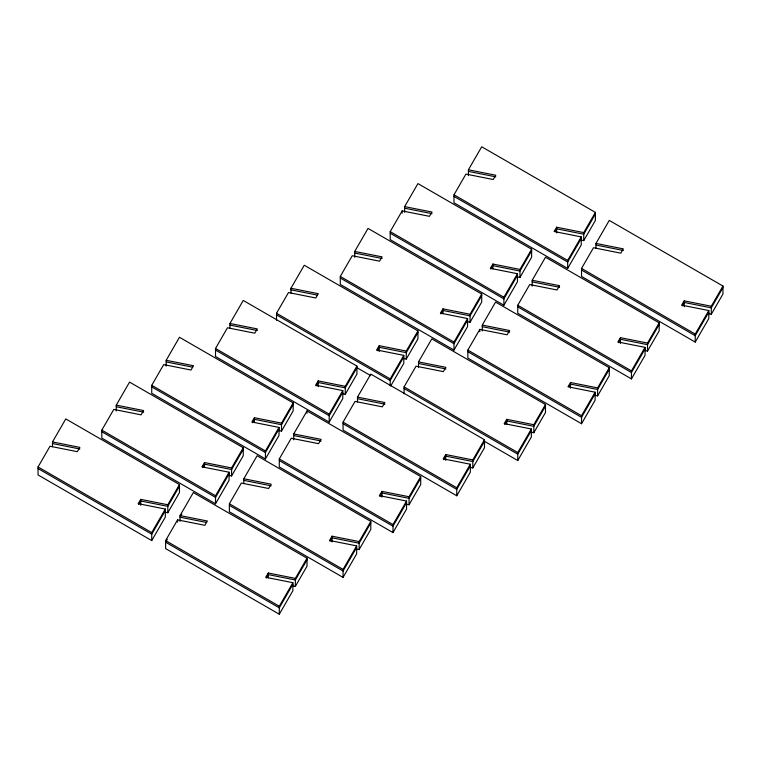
<?xml version="1.0" encoding="UTF-8"?>
<svg xmlns="http://www.w3.org/2000/svg" width="761" height="761" viewBox="0 0 761 761"><rect width="100%" height="100%" fill="white"/><g stroke="black" fill="none" stroke-linecap="round" stroke-linejoin="round"><path stroke-width="1.14" d="M52.49 441.941L65.779 418.921L179.463 484.557L167.8 504.762L140.737 499.368L138.179 503.649L165.327 509.052L165.327 517.061L151.734 540.586L38.05 474.95L38.05 466.95L50.007 446.241L77.299 451.673L79.857 447.392L52.49 441.941L52.49 446.745M116.262 405.128L129.551 382.098L243.244 447.734L231.582 467.939L204.509 462.555L201.95 466.835L229.099 472.229L229.099 480.239L215.515 503.772L101.822 438.136L101.822 430.127L113.779 409.418L141.07 414.85L143.629 410.569L116.262 405.128L116.262 410.997M166.174 360.295L179.463 337.275L293.156 402.911L281.494 423.116L254.421 417.722L251.862 422.003L279.011 427.406L279.011 435.416L265.427 458.94L151.734 393.304L151.734 385.304L163.691 364.595L190.982 370.027L193.541 365.746L166.174 360.295L166.174 366.165M229.946 323.482L243.244 300.452L356.928 366.089L345.266 386.293L318.193 380.909L315.644 385.19L342.792 390.583L342.792 398.593L329.199 422.127L215.515 356.49L215.515 348.481L227.472 327.772L254.764 333.204L257.323 328.923L229.946 323.482L229.946 328.276M276.519 320.2L276.519 313.266L288.476 292.557L315.767 297.979L318.317 293.698L290.949 288.257L290.949 293.061M290.949 288.257L304.248 265.237L417.932 330.873L417.932 338.873L406.269 359.078L404.015 358.631M151.734 540.586L151.734 532.586L165.327 509.052M165.327 510.66L151.734 534.184L38.05 468.548M179.463 486.155L167.8 506.36L140.737 500.976L138.692 504.4M164.424 512.086L167.8 512.762L179.463 492.567L179.463 484.557M180.043 515.587L193.332 492.567L307.016 558.203L295.354 578.398L268.281 573.014L265.732 577.295L292.88 582.698L292.88 590.698L279.287 614.232L165.603 548.595L165.603 540.586L177.56 519.887L204.852 525.309L207.411 521.028L180.043 515.587L180.043 521.304M167.306 539.235L165.603 542.193L279.287 607.83L292.88 584.296M181.774 514.189L180.043 517.185L206.269 522.407M354.731 251.434L368.02 228.414L481.713 294.05L470.051 314.255L442.978 308.861L440.419 313.142L467.568 318.545L467.568 326.555L453.984 350.079L340.291 284.443L340.291 276.443L352.248 255.734L379.539 261.166L382.098 256.885L354.731 251.434L354.731 257.304M215.515 503.772L215.515 495.763L229.099 472.229M229.099 473.837L215.515 497.371L101.822 431.725M243.244 449.342L231.582 469.537L204.509 464.153L202.464 467.577M228.195 475.273L231.582 475.939L243.244 455.744L243.244 447.734M243.815 478.764L257.104 455.744L370.797 521.38L359.135 541.575L332.062 536.191L329.503 540.472L356.652 545.875L356.652 553.875L343.068 577.409L229.375 511.773L229.375 503.772L241.332 483.064L268.623 488.495L271.182 484.205L243.815 478.764L243.815 483.568M404.643 206.612L417.932 183.591L531.625 249.228L519.963 269.423L492.89 264.038L490.331 268.319L517.48 273.722L517.48 281.722L503.896 305.256L390.203 239.62L390.203 231.62L402.16 210.911L429.451 216.333L432.01 212.053L404.643 206.612L404.643 212.329M265.427 458.94L265.427 450.94L279.011 427.406M279.011 429.004L265.427 452.538L151.734 386.902M293.156 404.51L281.494 424.714L254.421 419.33L252.376 422.755M279.239 430.669L281.494 431.116L293.156 410.921L293.156 402.911M293.727 433.941L307.016 410.921L420.709 476.557L409.047 496.752L381.974 491.368L379.416 495.649L406.564 501.052L406.564 509.052L392.98 532.586L279.287 466.95L279.287 458.94L291.244 438.231L318.536 443.663L321.094 439.382L293.727 433.941L293.727 439.81M468.415 169.789L481.713 146.768L595.397 212.405L583.735 232.6L556.662 227.216L554.113 231.496L581.252 236.899L581.252 244.909L567.668 268.433L453.984 202.797L453.984 194.797L465.941 174.088L493.233 179.52L495.782 175.239L468.415 169.789L468.415 175.658M329.199 422.127L329.199 414.117L342.792 390.583M342.792 392.191L329.199 415.715L215.515 350.079M356.928 367.696L345.266 387.891L318.193 382.507L316.157 385.932M341.889 393.627L345.266 394.293L356.928 374.098L356.928 366.089M357.499 397.118L370.797 374.098L484.481 439.734L472.819 459.929L445.746 454.545L443.197 458.826L470.336 464.229L470.336 472.229L456.752 495.763L343.068 430.127L343.068 422.127L355.026 401.418L382.317 406.84L384.866 402.559L357.499 397.118L357.499 401.922M390.203 385.837L390.203 378.902L403.787 355.368L376.647 349.965L379.197 345.684L406.269 351.068L417.932 330.873M403.787 356.966L390.203 380.5L276.519 314.864M417.932 332.471L406.269 352.676L379.197 347.282L377.161 350.707M390.793 385.884L403.787 363.368L403.787 355.368M404.072 393.837L404.072 386.902L416.029 366.193L443.321 371.625L445.87 367.344L418.502 361.903L418.502 367.62M418.502 361.903L431.801 338.873L545.485 404.51L545.485 412.519L533.822 432.714L530.436 432.048M279.287 614.232L279.287 606.232L292.88 582.698M307.016 559.801L295.354 579.996L268.281 574.612L266.245 578.037M293.099 585.951L295.354 586.408L307.016 566.203L307.016 558.203M453.984 350.079L453.984 342.079L467.568 318.545M467.568 320.143L453.984 343.677L340.291 278.041M481.713 295.649L470.051 315.853L442.978 310.469L440.933 313.893M466.664 321.58L470.051 322.255L481.713 302.06L481.713 294.05M482.284 325.08L495.573 302.06L609.266 367.696L597.604 387.891L570.531 382.507L567.972 386.788L595.121 392.191L595.121 400.191L581.537 423.725L467.844 358.089L467.844 350.079L479.801 329.37L507.092 334.802L509.651 330.521L482.284 325.08L482.284 330.949M343.068 577.409L343.068 569.409L356.652 545.875M356.652 547.473L343.068 571.007L229.375 505.371M370.797 522.978L359.135 543.183L332.062 537.799L330.017 541.223M503.896 305.256L503.896 297.256L517.48 273.722M356.88 549.138L359.135 549.585L370.797 529.38L370.797 521.38M517.48 275.32L503.896 298.854L390.203 233.218M531.625 250.826L519.963 271.03L492.89 265.637L490.845 269.061M516.576 276.757L519.963 277.432L531.625 257.228L531.625 249.228M532.196 280.257L545.485 257.228L659.178 322.864L647.516 343.068L620.443 337.684L617.884 341.965L645.033 347.358L645.033 355.368L631.449 378.902L517.756 313.266L517.756 305.256L529.713 284.547L557.004 289.979L559.563 285.698L532.196 280.257L532.196 286.126M392.98 532.586L392.98 524.586L406.564 501.052M406.564 502.65L392.98 526.184L279.287 460.548M420.709 478.155L409.047 498.35L381.974 492.966L379.929 496.391M405.661 504.086L409.047 504.762L420.709 484.557L420.709 476.557M567.668 268.433L567.668 260.433L581.252 236.899M581.252 238.497L567.668 262.031L453.984 196.395M595.397 214.003L583.735 234.207L556.662 228.823L555.13 231.392M581.48 240.162L583.735 240.609L595.397 220.414L595.397 212.405M595.968 243.434L609.266 220.414L722.95 286.05L711.288 306.245L684.215 300.861L681.666 305.142L708.805 310.545L708.805 318.545L695.221 342.079L581.537 276.443L581.537 268.433L593.485 247.725L620.786 253.156L623.335 248.876L595.968 243.434L595.968 248.238M456.752 495.763L456.752 487.763L470.336 464.229M470.336 465.827L456.752 489.361L343.068 423.725M484.481 441.332L472.819 461.537L445.746 456.143L443.701 459.577M469.432 467.264L472.819 467.939L484.481 447.734L484.481 439.734M483.958 441.028L517.756 460.548L517.756 452.538L531.34 429.004L504.201 423.611L506.75 419.33L533.822 424.714L545.485 404.51M531.34 430.612L517.756 454.146L404.072 388.5M545.485 406.117L533.822 426.312L506.75 420.928L504.705 424.353M517.756 460.548L531.34 437.014L531.34 429.004M581.537 423.725L581.537 415.715L595.121 392.191M595.121 393.789L581.537 417.323L467.844 351.687M609.266 369.294L597.604 389.489L570.531 384.105L569 386.674M594.217 395.225L597.604 395.901L609.266 375.696L609.266 367.696M631.449 378.902L631.449 370.892L645.033 347.358M645.033 348.966L631.449 372.5L517.756 306.854M659.178 324.471L647.516 344.666L620.443 339.282L618.398 342.707M645.252 350.621L647.516 351.068L659.178 330.873L659.178 322.864M695.221 342.079L695.221 334.069L708.805 310.545M708.805 312.143L695.221 335.677L581.537 270.041M722.95 287.648L711.288 307.844L684.215 302.459L682.17 305.884M707.901 313.58L711.288 314.255L722.95 294.05L722.95 286.05M468.415 171.396L495.782 176.837M595.968 245.032L623.335 250.474M404.643 208.21L432.01 213.66M532.196 281.855L559.563 287.297M354.731 253.042L382.098 258.483M482.284 326.678L509.651 332.119M290.949 289.855L317.185 295.078M229.946 325.08L257.323 330.521M418.502 363.501L445.87 368.942M357.499 398.716L384.866 404.167M166.174 361.903L192.4 367.116M293.727 435.539L321.094 440.99M116.262 406.726L143.629 412.167M243.815 480.362L271.182 485.813M52.49 443.549L79.857 448.99M453.984 194.797L567.668 260.433M581.537 268.433L695.221 334.069M390.203 231.62L503.896 297.256M517.756 305.256L631.449 370.892M340.291 276.443L453.984 342.079M467.844 350.079L581.537 415.715M276.519 313.266L390.203 378.902M404.072 386.902L517.756 452.538M356.405 367.392L370.75 375.668M215.515 348.481L329.199 414.117M343.068 422.127L456.752 487.763M151.734 385.304L265.427 450.94M279.287 458.94L392.98 524.586M101.822 430.127L215.515 495.763M229.375 503.772L343.068 569.409M38.05 466.95L151.734 532.586M165.603 540.586L279.287 606.232M711.288 306.245L711.288 314.255M684.215 300.861L684.215 306.731M647.516 343.068L647.516 351.068M620.443 337.684L620.443 343.401M597.604 387.891L597.604 395.901M583.735 232.6L583.735 240.609M570.531 382.507L570.531 388.224M556.662 227.216L556.662 232.933M533.822 424.714L533.822 432.714M519.963 269.423L519.963 277.432M506.75 419.33L506.75 424.134M492.89 264.038L492.89 268.842M479.801 329.37L479.801 331.663M472.819 459.929L472.819 467.939M470.051 314.255L470.051 322.255M445.746 454.545L445.746 460.415M442.978 308.861L442.978 313.665M409.047 496.752L409.047 504.762M406.269 351.068L406.269 359.078M402.16 210.911L402.16 213.194M381.974 491.368L381.974 497.085M379.197 345.684L379.197 351.553M359.135 541.575L359.135 549.585M345.266 386.293L345.266 394.293M332.062 536.191L332.062 541.908M318.193 380.909L318.193 386.626M307.016 410.921L307.016 413.204M295.354 578.398L295.354 586.408M281.494 423.116L281.494 431.116M268.281 573.014L268.281 577.818M254.421 417.722L254.421 422.526M231.582 467.939L231.582 475.939M204.509 462.555L204.509 467.359M177.56 519.887L177.56 522.17M167.8 504.762L167.8 512.762M140.737 499.368L140.737 505.247"/></g></svg>
